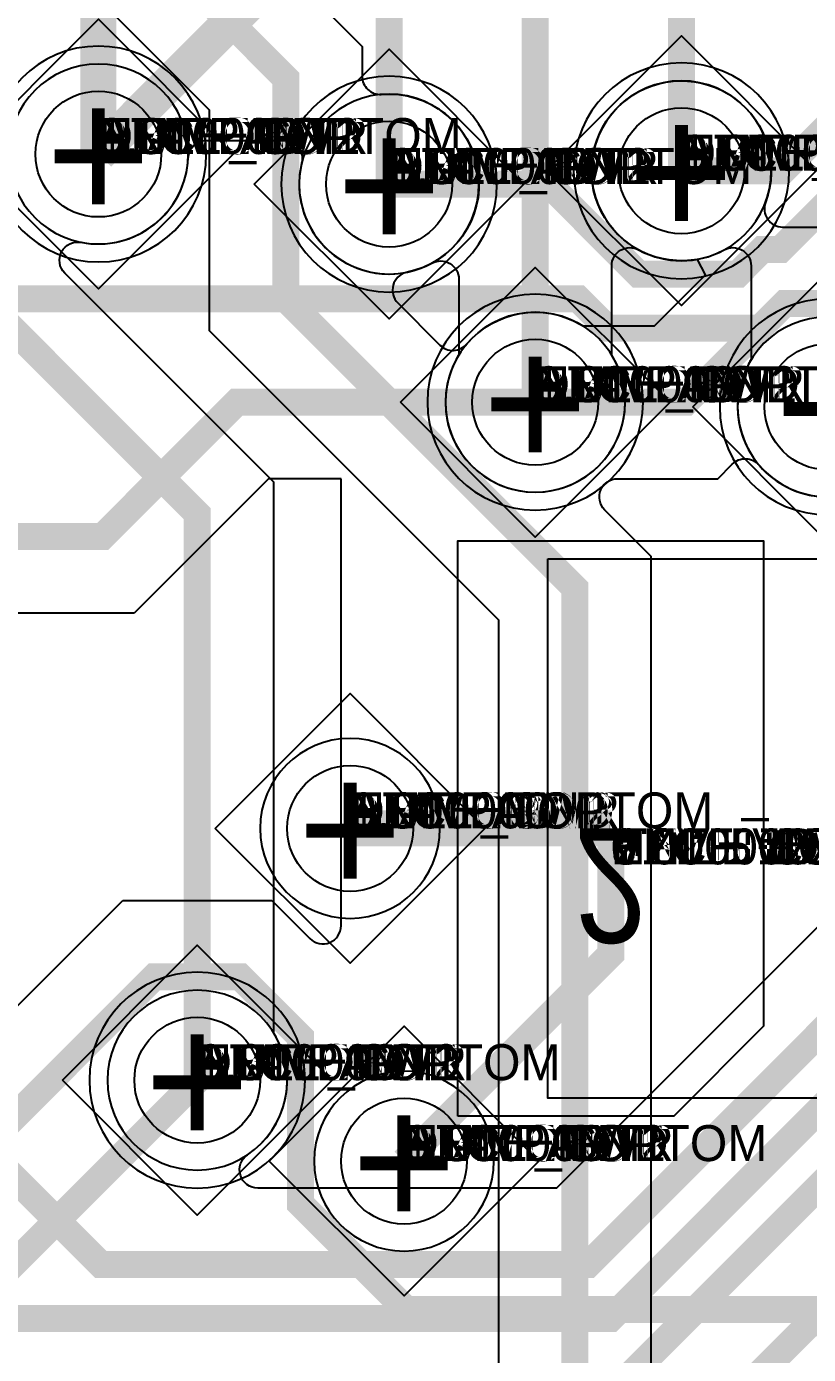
# Model space of a CAD drawing. Extents: x 0 to 323, y 0 to 320.
# Drawn here: x 17.6 to 21.95, y 63.33 to 70.71 of the extents above; entities that cross this region are included whole.
import ezdxf
from ezdxf.enums import TextEntityAlignment as Align

# ---------------------------------------------------------------- set-up
doc = ezdxf.new("R2010")
doc.units = 0
doc.header["$MEASUREMENT"] = 0
doc.layers.get('0').update_dxf_attribs({"linetype": 'CONTINUOUS'})
for name, color, linetype in [('CDN_FIGURES', 7, 'CONTINUOUS'), ('ETCH_BOTTOM', 7, 'CONTINUOUS'), ('ETCH_GND', 3, 'CONTINUOUS'), ('ETCH_INT1', 4, 'CONTINUOUS'), ('ETCH_INT2', 5, 'CONTINUOUS'), ('ETCH_PWR', 6, 'CONTINUOUS'), ('ETCH_TOP', 2, 'CONTINUOUS'), ('MANUFACTURING_NCLEGEND-1-6', 8, 'CONTINUOUS'), ('PACKAGE_GEOMETRY_ASSEMBLY_TOP', 11, 'CONTINUOUS'), ('PACKAGE_GEOMETRY_PIN_NUMBER', 9, 'CONTINUOUS')]:
    doc.layers.add(name, color=color, linetype=linetype)

# ---------------------------------------------------------------- blocks, each defined once
blk = doc.blocks.new('PAD_INFO')
for tag in ['SHAPE_TYPE', 'PAD_HEIGHT', 'PAD_LAYER', 'PAD_TYPE', 'PAD_WIDTH']:
    blk.add_attdef(tag, (0, 0), '', height=0.2)
at = {"flags": 2}
blk.add_attdef('CDN_TYPE', (0, 0), '', height=0.2, dxfattribs=at)
blk = doc.blocks.new('DRILL_INFO')
at = {"flags": 2}
blk.add_attdef('CDN_TYPE', (0, 0), '', height=0.2, dxfattribs=at)
for tag in ['FSHAPE', 'FCHAR', 'DRILL_HEIGHT', 'DIAMETER', 'PLATED', 'DRILL_WIDTH']:
    blk.add_attdef(tag, (0, 0), '', height=0.2)
blk = doc.blocks.new('VIA0700X0300')
at = {"layer": 'ETCH_BOTTOM'}
blk.add_circle((0, 0), 0.35, dxfattribs=at)
at = {"layer": 'ETCH_GND'}
blk.add_circle((0, 0), 0.35, dxfattribs=at)
at = {"layer": 'ETCH_INT1'}
blk.add_circle((0, 0), 0.35, dxfattribs=at)
at = {"layer": 'ETCH_INT2'}
blk.add_circle((0, 0), 0.35, dxfattribs=at)
at = {"layer": 'ETCH_PWR'}
blk.add_circle((0, 0), 0.35, dxfattribs=at)
at = {"layer": 'ETCH_TOP'}
blk.add_circle((0, 0), 0.35, dxfattribs=at)
ref = blk.add_blockref('PAD_INFO', (0, 0))
ref.add_attrib('PAD_LAYER', 'ETCH_TOP', (0, 0), dxfattribs={"height": 0.2})
ref.add_attrib('SHAPE_TYPE', 'NULL', (0, 0), dxfattribs={"height": 0.2})
ref.add_attrib('PAD_TYPE', 'ANTIPAD', (0, 0), dxfattribs={"height": 0.2})
ref.add_attrib('PAD_WIDTH', '0.000000', (0, 0), dxfattribs={"height": 0.2})
ref.add_attrib('PAD_HEIGHT', '0.000000', (0, 0), dxfattribs={"height": 0.2})
ref = blk.add_blockref('PAD_INFO', (0, 0))
ref.add_attrib('PAD_LAYER', 'ETCH_GND', (0, 0), dxfattribs={"height": 0.2})
ref.add_attrib('SHAPE_TYPE', 'NULL', (0, 0), dxfattribs={"height": 0.2})
ref.add_attrib('PAD_TYPE', 'ANTIPAD', (0, 0), dxfattribs={"height": 0.2})
ref.add_attrib('PAD_WIDTH', '0.000000', (0, 0), dxfattribs={"height": 0.2})
ref.add_attrib('PAD_HEIGHT', '0.000000', (0, 0), dxfattribs={"height": 0.2})
ref = blk.add_blockref('PAD_INFO', (0, 0))
ref.add_attrib('PAD_LAYER', 'ETCH_INT1', (0, 0), dxfattribs={"height": 0.2})
ref.add_attrib('SHAPE_TYPE', 'NULL', (0, 0), dxfattribs={"height": 0.2})
ref.add_attrib('PAD_TYPE', 'ANTIPAD', (0, 0), dxfattribs={"height": 0.2})
ref.add_attrib('PAD_WIDTH', '0.000000', (0, 0), dxfattribs={"height": 0.2})
ref.add_attrib('PAD_HEIGHT', '0.000000', (0, 0), dxfattribs={"height": 0.2})
ref = blk.add_blockref('PAD_INFO', (0, 0))
ref.add_attrib('PAD_LAYER', 'ETCH_INT2', (0, 0), dxfattribs={"height": 0.2})
ref.add_attrib('SHAPE_TYPE', 'NULL', (0, 0), dxfattribs={"height": 0.2})
ref.add_attrib('PAD_TYPE', 'ANTIPAD', (0, 0), dxfattribs={"height": 0.2})
ref.add_attrib('PAD_WIDTH', '0.000000', (0, 0), dxfattribs={"height": 0.2})
ref.add_attrib('PAD_HEIGHT', '0.000000', (0, 0), dxfattribs={"height": 0.2})
ref = blk.add_blockref('PAD_INFO', (0, 0))
ref.add_attrib('PAD_LAYER', 'ETCH_PWR', (0, 0), dxfattribs={"height": 0.2})
ref.add_attrib('SHAPE_TYPE', 'NULL', (0, 0), dxfattribs={"height": 0.2})
ref.add_attrib('PAD_TYPE', 'ANTIPAD', (0, 0), dxfattribs={"height": 0.2})
ref.add_attrib('PAD_WIDTH', '0.000000', (0, 0), dxfattribs={"height": 0.2})
ref.add_attrib('PAD_HEIGHT', '0.000000', (0, 0), dxfattribs={"height": 0.2})
ref = blk.add_blockref('PAD_INFO', (0, 0))
ref.add_attrib('PAD_LAYER', 'ETCH_BOTTOM', (0, 0), dxfattribs={"height": 0.2})
ref.add_attrib('SHAPE_TYPE', 'NULL', (0, 0), dxfattribs={"height": 0.2})
ref.add_attrib('PAD_TYPE', 'ANTIPAD', (0, 0), dxfattribs={"height": 0.2})
ref.add_attrib('PAD_WIDTH', '0.000000', (0, 0), dxfattribs={"height": 0.2})
ref.add_attrib('PAD_HEIGHT', '0.000000', (0, 0), dxfattribs={"height": 0.2})
ref = blk.add_blockref('PAD_INFO', (0, 0))
ref.add_attrib('PAD_LAYER', 'ETCH_TOP', (0, 0), dxfattribs={"height": 0.2})
ref.add_attrib('SHAPE_TYPE', 'NULL', (0, 0), dxfattribs={"height": 0.2})
ref.add_attrib('PAD_TYPE', 'THERMAL', (0, 0), dxfattribs={"height": 0.2})
ref.add_attrib('PAD_WIDTH', '0.000000', (0, 0), dxfattribs={"height": 0.2})
ref.add_attrib('PAD_HEIGHT', '0.000000', (0, 0), dxfattribs={"height": 0.2})
ref = blk.add_blockref('PAD_INFO', (0, 0))
ref.add_attrib('PAD_LAYER', 'ETCH_GND', (0, 0), dxfattribs={"height": 0.2})
ref.add_attrib('SHAPE_TYPE', 'NULL', (0, 0), dxfattribs={"height": 0.2})
ref.add_attrib('PAD_TYPE', 'THERMAL', (0, 0), dxfattribs={"height": 0.2})
ref.add_attrib('PAD_WIDTH', '0.000000', (0, 0), dxfattribs={"height": 0.2})
ref.add_attrib('PAD_HEIGHT', '0.000000', (0, 0), dxfattribs={"height": 0.2})
ref = blk.add_blockref('PAD_INFO', (0, 0))
ref.add_attrib('PAD_LAYER', 'ETCH_INT1', (0, 0), dxfattribs={"height": 0.2})
ref.add_attrib('SHAPE_TYPE', 'NULL', (0, 0), dxfattribs={"height": 0.2})
ref.add_attrib('PAD_TYPE', 'THERMAL', (0, 0), dxfattribs={"height": 0.2})
ref.add_attrib('PAD_WIDTH', '0.000000', (0, 0), dxfattribs={"height": 0.2})
ref.add_attrib('PAD_HEIGHT', '0.000000', (0, 0), dxfattribs={"height": 0.2})
ref = blk.add_blockref('PAD_INFO', (0, 0))
ref.add_attrib('PAD_LAYER', 'ETCH_INT2', (0, 0), dxfattribs={"height": 0.2})
ref.add_attrib('SHAPE_TYPE', 'NULL', (0, 0), dxfattribs={"height": 0.2})
ref.add_attrib('PAD_TYPE', 'THERMAL', (0, 0), dxfattribs={"height": 0.2})
ref.add_attrib('PAD_WIDTH', '0.000000', (0, 0), dxfattribs={"height": 0.2})
ref.add_attrib('PAD_HEIGHT', '0.000000', (0, 0), dxfattribs={"height": 0.2})
ref = blk.add_blockref('PAD_INFO', (0, 0))
ref.add_attrib('PAD_LAYER', 'ETCH_PWR', (0, 0), dxfattribs={"height": 0.2})
ref.add_attrib('SHAPE_TYPE', 'NULL', (0, 0), dxfattribs={"height": 0.2})
ref.add_attrib('PAD_TYPE', 'THERMAL', (0, 0), dxfattribs={"height": 0.2})
ref.add_attrib('PAD_WIDTH', '0.000000', (0, 0), dxfattribs={"height": 0.2})
ref.add_attrib('PAD_HEIGHT', '0.000000', (0, 0), dxfattribs={"height": 0.2})
ref = blk.add_blockref('PAD_INFO', (0, 0))
ref.add_attrib('PAD_LAYER', 'ETCH_BOTTOM', (0, 0), dxfattribs={"height": 0.2})
ref.add_attrib('SHAPE_TYPE', 'NULL', (0, 0), dxfattribs={"height": 0.2})
ref.add_attrib('PAD_TYPE', 'THERMAL', (0, 0), dxfattribs={"height": 0.2})
ref.add_attrib('PAD_WIDTH', '0.000000', (0, 0), dxfattribs={"height": 0.2})
ref.add_attrib('PAD_HEIGHT', '0.000000', (0, 0), dxfattribs={"height": 0.2})
ref = blk.add_blockref('PAD_INFO', (0, 0))
ref.add_attrib('PAD_LAYER', 'ETCH_TOP', (0, 0), dxfattribs={"height": 0.2})
ref.add_attrib('SHAPE_TYPE', 'CIRCLE', (0, 0), dxfattribs={"height": 0.2})
ref.add_attrib('PAD_TYPE', 'REGULAR', (0, 0), dxfattribs={"height": 0.2})
ref.add_attrib('PAD_WIDTH', '0.700000', (0, 0), dxfattribs={"height": 0.2})
ref.add_attrib('PAD_HEIGHT', '0.700000', (0, 0), dxfattribs={"height": 0.2})
ref = blk.add_blockref('PAD_INFO', (0, 0))
ref.add_attrib('PAD_LAYER', 'ETCH_GND', (0, 0), dxfattribs={"height": 0.2})
ref.add_attrib('SHAPE_TYPE', 'CIRCLE', (0, 0), dxfattribs={"height": 0.2})
ref.add_attrib('PAD_TYPE', 'REGULAR', (0, 0), dxfattribs={"height": 0.2})
ref.add_attrib('PAD_WIDTH', '0.700000', (0, 0), dxfattribs={"height": 0.2})
ref.add_attrib('PAD_HEIGHT', '0.700000', (0, 0), dxfattribs={"height": 0.2})
ref = blk.add_blockref('PAD_INFO', (0, 0))
ref.add_attrib('PAD_LAYER', 'ETCH_INT1', (0, 0), dxfattribs={"height": 0.2})
ref.add_attrib('SHAPE_TYPE', 'CIRCLE', (0, 0), dxfattribs={"height": 0.2})
ref.add_attrib('PAD_TYPE', 'REGULAR', (0, 0), dxfattribs={"height": 0.2})
ref.add_attrib('PAD_WIDTH', '0.700000', (0, 0), dxfattribs={"height": 0.2})
ref.add_attrib('PAD_HEIGHT', '0.700000', (0, 0), dxfattribs={"height": 0.2})
ref = blk.add_blockref('PAD_INFO', (0, 0))
ref.add_attrib('PAD_LAYER', 'ETCH_INT2', (0, 0), dxfattribs={"height": 0.2})
ref.add_attrib('SHAPE_TYPE', 'CIRCLE', (0, 0), dxfattribs={"height": 0.2})
ref.add_attrib('PAD_TYPE', 'REGULAR', (0, 0), dxfattribs={"height": 0.2})
ref.add_attrib('PAD_WIDTH', '0.700000', (0, 0), dxfattribs={"height": 0.2})
ref.add_attrib('PAD_HEIGHT', '0.700000', (0, 0), dxfattribs={"height": 0.2})
ref = blk.add_blockref('PAD_INFO', (0, 0))
ref.add_attrib('PAD_LAYER', 'ETCH_PWR', (0, 0), dxfattribs={"height": 0.2})
ref.add_attrib('SHAPE_TYPE', 'CIRCLE', (0, 0), dxfattribs={"height": 0.2})
ref.add_attrib('PAD_TYPE', 'REGULAR', (0, 0), dxfattribs={"height": 0.2})
ref.add_attrib('PAD_WIDTH', '0.700000', (0, 0), dxfattribs={"height": 0.2})
ref.add_attrib('PAD_HEIGHT', '0.700000', (0, 0), dxfattribs={"height": 0.2})
ref = blk.add_blockref('PAD_INFO', (0, 0))
ref.add_attrib('PAD_LAYER', 'ETCH_BOTTOM', (0, 0), dxfattribs={"height": 0.2})
ref.add_attrib('SHAPE_TYPE', 'CIRCLE', (0, 0), dxfattribs={"height": 0.2})
ref.add_attrib('PAD_TYPE', 'REGULAR', (0, 0), dxfattribs={"height": 0.2})
ref.add_attrib('PAD_WIDTH', '0.700000', (0, 0), dxfattribs={"height": 0.2})
ref.add_attrib('PAD_HEIGHT', '0.700000', (0, 0), dxfattribs={"height": 0.2})
ref = blk.add_blockref('DRILL_INFO', (0, 0))
ref.add_attrib('DIAMETER', '0.300000', (0, 0), dxfattribs={"height": 0.2})
ref.add_attrib('PLATED', 'PLATED', (0, 0), dxfattribs={"height": 0.2})
ref.add_attrib('FSHAPE', 'DIAMOND', (0, 0), dxfattribs={"height": 0.2})
ref.add_attrib('FCHAR', '+', (0, 0), dxfattribs={"height": 0.2})
ref.add_attrib('DRILL_WIDTH', '1.500000', (0, 0), dxfattribs={"height": 0.2})
ref.add_attrib('DRILL_HEIGHT', '1.500000', (0, 0), dxfattribs={"height": 0.2})
for tag in ['CDN_TYPE', 'PIN']:
    blk.add_attdef(tag, (0, 0), '', height=0.2)
at = {"flags": 2}
for tag in ['PSTKNAME', 'BBV']:
    blk.add_attdef(tag, (0, 0), '', height=0.2, dxfattribs=at)
blk = doc.blocks.new('FIGURE_DIAMOND')
at = {"layer": 'CDN_FIGURES'}
blk.add_lwpolyline([(-0.5, 0), (0, 0.5), (0.5, 0), (0, -0.5)], close=True, dxfattribs=at)
blk = doc.blocks.new('RC1700X3200TS_C')
at = {"layer": 'ETCH_TOP'}
blk.add_lwpolyline([(-0.85, 1.6), (-0.85, -1.6), (0.85, -1.6), (0.85, 1.1), (0.35, 1.6)], close=True, dxfattribs=at)
ref = blk.add_blockref('PAD_INFO', (0, 0))
ref.add_attrib('PAD_LAYER', 'ETCH_TOP', (0, 0), dxfattribs={"height": 0.2})
ref.add_attrib('SHAPE_TYPE', 'NULL', (0, 0), dxfattribs={"height": 0.2})
ref.add_attrib('PAD_TYPE', 'ANTIPAD', (0, 0), dxfattribs={"height": 0.2})
ref.add_attrib('PAD_WIDTH', '0.000000', (0, 0), dxfattribs={"height": 0.2})
ref.add_attrib('PAD_HEIGHT', '0.000000', (0, 0), dxfattribs={"height": 0.2})
ref = blk.add_blockref('PAD_INFO', (0, 0))
ref.add_attrib('PAD_LAYER', 'ETCH_GND', (0, 0), dxfattribs={"height": 0.2})
ref.add_attrib('SHAPE_TYPE', 'NULL', (0, 0), dxfattribs={"height": 0.2})
ref.add_attrib('PAD_TYPE', 'ANTIPAD', (0, 0), dxfattribs={"height": 0.2})
ref.add_attrib('PAD_WIDTH', '0.000000', (0, 0), dxfattribs={"height": 0.2})
ref.add_attrib('PAD_HEIGHT', '0.000000', (0, 0), dxfattribs={"height": 0.2})
ref = blk.add_blockref('PAD_INFO', (0, 0))
ref.add_attrib('PAD_LAYER', 'ETCH_INT1', (0, 0), dxfattribs={"height": 0.2})
ref.add_attrib('SHAPE_TYPE', 'NULL', (0, 0), dxfattribs={"height": 0.2})
ref.add_attrib('PAD_TYPE', 'ANTIPAD', (0, 0), dxfattribs={"height": 0.2})
ref.add_attrib('PAD_WIDTH', '0.000000', (0, 0), dxfattribs={"height": 0.2})
ref.add_attrib('PAD_HEIGHT', '0.000000', (0, 0), dxfattribs={"height": 0.2})
ref = blk.add_blockref('PAD_INFO', (0, 0))
ref.add_attrib('PAD_LAYER', 'ETCH_INT2', (0, 0), dxfattribs={"height": 0.2})
ref.add_attrib('SHAPE_TYPE', 'NULL', (0, 0), dxfattribs={"height": 0.2})
ref.add_attrib('PAD_TYPE', 'ANTIPAD', (0, 0), dxfattribs={"height": 0.2})
ref.add_attrib('PAD_WIDTH', '0.000000', (0, 0), dxfattribs={"height": 0.2})
ref.add_attrib('PAD_HEIGHT', '0.000000', (0, 0), dxfattribs={"height": 0.2})
ref = blk.add_blockref('PAD_INFO', (0, 0))
ref.add_attrib('PAD_LAYER', 'ETCH_PWR', (0, 0), dxfattribs={"height": 0.2})
ref.add_attrib('SHAPE_TYPE', 'NULL', (0, 0), dxfattribs={"height": 0.2})
ref.add_attrib('PAD_TYPE', 'ANTIPAD', (0, 0), dxfattribs={"height": 0.2})
ref.add_attrib('PAD_WIDTH', '0.000000', (0, 0), dxfattribs={"height": 0.2})
ref.add_attrib('PAD_HEIGHT', '0.000000', (0, 0), dxfattribs={"height": 0.2})
ref = blk.add_blockref('PAD_INFO', (0, 0))
ref.add_attrib('PAD_LAYER', 'ETCH_BOTTOM', (0, 0), dxfattribs={"height": 0.2})
ref.add_attrib('SHAPE_TYPE', 'NULL', (0, 0), dxfattribs={"height": 0.2})
ref.add_attrib('PAD_TYPE', 'ANTIPAD', (0, 0), dxfattribs={"height": 0.2})
ref.add_attrib('PAD_WIDTH', '0.000000', (0, 0), dxfattribs={"height": 0.2})
ref.add_attrib('PAD_HEIGHT', '0.000000', (0, 0), dxfattribs={"height": 0.2})
ref = blk.add_blockref('PAD_INFO', (0, 0))
ref.add_attrib('PAD_LAYER', 'ETCH_TOP', (0, 0), dxfattribs={"height": 0.2})
ref.add_attrib('SHAPE_TYPE', 'NULL', (0, 0), dxfattribs={"height": 0.2})
ref.add_attrib('PAD_TYPE', 'THERMAL', (0, 0), dxfattribs={"height": 0.2})
ref.add_attrib('PAD_WIDTH', '0.000000', (0, 0), dxfattribs={"height": 0.2})
ref.add_attrib('PAD_HEIGHT', '0.000000', (0, 0), dxfattribs={"height": 0.2})
ref = blk.add_blockref('PAD_INFO', (0, 0))
ref.add_attrib('PAD_LAYER', 'ETCH_GND', (0, 0), dxfattribs={"height": 0.2})
ref.add_attrib('SHAPE_TYPE', 'NULL', (0, 0), dxfattribs={"height": 0.2})
ref.add_attrib('PAD_TYPE', 'THERMAL', (0, 0), dxfattribs={"height": 0.2})
ref.add_attrib('PAD_WIDTH', '0.000000', (0, 0), dxfattribs={"height": 0.2})
ref.add_attrib('PAD_HEIGHT', '0.000000', (0, 0), dxfattribs={"height": 0.2})
ref = blk.add_blockref('PAD_INFO', (0, 0))
ref.add_attrib('PAD_LAYER', 'ETCH_INT1', (0, 0), dxfattribs={"height": 0.2})
ref.add_attrib('SHAPE_TYPE', 'NULL', (0, 0), dxfattribs={"height": 0.2})
ref.add_attrib('PAD_TYPE', 'THERMAL', (0, 0), dxfattribs={"height": 0.2})
ref.add_attrib('PAD_WIDTH', '0.000000', (0, 0), dxfattribs={"height": 0.2})
ref.add_attrib('PAD_HEIGHT', '0.000000', (0, 0), dxfattribs={"height": 0.2})
ref = blk.add_blockref('PAD_INFO', (0, 0))
ref.add_attrib('PAD_LAYER', 'ETCH_INT2', (0, 0), dxfattribs={"height": 0.2})
ref.add_attrib('SHAPE_TYPE', 'NULL', (0, 0), dxfattribs={"height": 0.2})
ref.add_attrib('PAD_TYPE', 'THERMAL', (0, 0), dxfattribs={"height": 0.2})
ref.add_attrib('PAD_WIDTH', '0.000000', (0, 0), dxfattribs={"height": 0.2})
ref.add_attrib('PAD_HEIGHT', '0.000000', (0, 0), dxfattribs={"height": 0.2})
ref = blk.add_blockref('PAD_INFO', (0, 0))
ref.add_attrib('PAD_LAYER', 'ETCH_PWR', (0, 0), dxfattribs={"height": 0.2})
ref.add_attrib('SHAPE_TYPE', 'NULL', (0, 0), dxfattribs={"height": 0.2})
ref.add_attrib('PAD_TYPE', 'THERMAL', (0, 0), dxfattribs={"height": 0.2})
ref.add_attrib('PAD_WIDTH', '0.000000', (0, 0), dxfattribs={"height": 0.2})
ref.add_attrib('PAD_HEIGHT', '0.000000', (0, 0), dxfattribs={"height": 0.2})
ref = blk.add_blockref('PAD_INFO', (0, 0))
ref.add_attrib('PAD_LAYER', 'ETCH_BOTTOM', (0, 0), dxfattribs={"height": 0.2})
ref.add_attrib('SHAPE_TYPE', 'NULL', (0, 0), dxfattribs={"height": 0.2})
ref.add_attrib('PAD_TYPE', 'THERMAL', (0, 0), dxfattribs={"height": 0.2})
ref.add_attrib('PAD_WIDTH', '0.000000', (0, 0), dxfattribs={"height": 0.2})
ref.add_attrib('PAD_HEIGHT', '0.000000', (0, 0), dxfattribs={"height": 0.2})
ref = blk.add_blockref('PAD_INFO', (0, 0))
ref.add_attrib('PAD_LAYER', 'ETCH_TOP', (0, 0), dxfattribs={"height": 0.2})
ref.add_attrib('SHAPE_TYPE', 'SHAPE', (0, 0), dxfattribs={"height": 0.2})
ref.add_attrib('PAD_TYPE', 'REGULAR', (0, 0), dxfattribs={"height": 0.2})
ref.add_attrib('PAD_WIDTH', '1.700000', (0, 0), dxfattribs={"height": 0.2})
ref.add_attrib('PAD_HEIGHT', '3.200000', (0, 0), dxfattribs={"height": 0.2})
ref = blk.add_blockref('PAD_INFO', (0, 0))
ref.add_attrib('PAD_LAYER', 'ETCH_GND', (0, 0), dxfattribs={"height": 0.2})
ref.add_attrib('SHAPE_TYPE', 'NULL', (0, 0), dxfattribs={"height": 0.2})
ref.add_attrib('PAD_TYPE', 'REGULAR', (0, 0), dxfattribs={"height": 0.2})
ref.add_attrib('PAD_WIDTH', '0.000000', (0, 0), dxfattribs={"height": 0.2})
ref.add_attrib('PAD_HEIGHT', '0.000000', (0, 0), dxfattribs={"height": 0.2})
ref = blk.add_blockref('PAD_INFO', (0, 0))
ref.add_attrib('PAD_LAYER', 'ETCH_INT1', (0, 0), dxfattribs={"height": 0.2})
ref.add_attrib('SHAPE_TYPE', 'NULL', (0, 0), dxfattribs={"height": 0.2})
ref.add_attrib('PAD_TYPE', 'REGULAR', (0, 0), dxfattribs={"height": 0.2})
ref.add_attrib('PAD_WIDTH', '0.000000', (0, 0), dxfattribs={"height": 0.2})
ref.add_attrib('PAD_HEIGHT', '0.000000', (0, 0), dxfattribs={"height": 0.2})
ref = blk.add_blockref('PAD_INFO', (0, 0))
ref.add_attrib('PAD_LAYER', 'ETCH_INT2', (0, 0), dxfattribs={"height": 0.2})
ref.add_attrib('SHAPE_TYPE', 'NULL', (0, 0), dxfattribs={"height": 0.2})
ref.add_attrib('PAD_TYPE', 'REGULAR', (0, 0), dxfattribs={"height": 0.2})
ref.add_attrib('PAD_WIDTH', '0.000000', (0, 0), dxfattribs={"height": 0.2})
ref.add_attrib('PAD_HEIGHT', '0.000000', (0, 0), dxfattribs={"height": 0.2})
ref = blk.add_blockref('PAD_INFO', (0, 0))
ref.add_attrib('PAD_LAYER', 'ETCH_PWR', (0, 0), dxfattribs={"height": 0.2})
ref.add_attrib('SHAPE_TYPE', 'NULL', (0, 0), dxfattribs={"height": 0.2})
ref.add_attrib('PAD_TYPE', 'REGULAR', (0, 0), dxfattribs={"height": 0.2})
ref.add_attrib('PAD_WIDTH', '0.000000', (0, 0), dxfattribs={"height": 0.2})
ref.add_attrib('PAD_HEIGHT', '0.000000', (0, 0), dxfattribs={"height": 0.2})
ref = blk.add_blockref('PAD_INFO', (0, 0))
ref.add_attrib('PAD_LAYER', 'ETCH_BOTTOM', (0, 0), dxfattribs={"height": 0.2})
ref.add_attrib('SHAPE_TYPE', 'NULL', (0, 0), dxfattribs={"height": 0.2})
ref.add_attrib('PAD_TYPE', 'REGULAR', (0, 0), dxfattribs={"height": 0.2})
ref.add_attrib('PAD_WIDTH', '0.000000', (0, 0), dxfattribs={"height": 0.2})
ref.add_attrib('PAD_HEIGHT', '0.000000', (0, 0), dxfattribs={"height": 0.2})
ref = blk.add_blockref('DRILL_INFO', (0, 0))
ref.add_attrib('DIAMETER', '0.000000', (0, 0), dxfattribs={"height": 0.2})
ref.add_attrib('PLATED', 'PLATED', (0, 0), dxfattribs={"height": 0.2})
ref.add_attrib('FSHAPE', 'NULL', (0, 0), dxfattribs={"height": 0.2})
ref.add_attrib('DRILL_WIDTH', '0.000000', (0, 0), dxfattribs={"height": 0.2})
ref.add_attrib('DRILL_HEIGHT', '0.000000', (0, 0), dxfattribs={"height": 0.2})
for tag in ['CDN_TYPE', 'PIN']:
    blk.add_attdef(tag, (0, 0), '', height=0.2)
at = {"flags": 2}
for tag in ['PSTKNAME', 'BBV']:
    blk.add_attdef(tag, (0, 0), '', height=0.2, dxfattribs=at)
blk = doc.blocks.new('F136')
at = {"layer": 'PACKAGE_GEOMETRY_ASSEMBLY_TOP'}
blk.add_lwpolyline([(-3.35, -1.5), (0.35, -1.5), (0.35, 1.5), (-3.35, 1.5)], close=True, dxfattribs=at)
at = {"layer": 'ETCH_TOP'}
ref = blk.add_blockref('RC1700X3200TS_C', (-3, 0), dxfattribs=at)
ref.add_attrib('CDN_TYPE', 'PIN', (0, 0), dxfattribs={"height": 0.2})
ref.add_attrib('PIN', '2', (0, 0), dxfattribs={"height": 0.2})
at = {"flags": 2}
for tag in ['SYMBOL_TYPE', 'CDN_TYPE', 'REFDES']:
    blk.add_attdef(tag, (0, 0), '', height=0.2, dxfattribs=at)

msp = doc.modelspace()

# ---------------------------------------------------------------- linework, layer by layer
at = {"layer": 'ETCH_BOTTOM'}
for points, format in [([(27.52, 112, 0.15, 0.15, 0), (26.395, 113.125, 0.15, 0.15, 0), (19.434, 113.125, 0.15, 0.15, 0), (11.175, 104.866, 0.15, 0.15, 0), (11.175, 70.6638, 0.15, 0.15, 0), (13.9658, 67.873, 0.15, 0.15, 0), (18.023, 67.873, 0.15, 0.15, 0), (18.77, 68.62, 0.15, 0.15, 0), (20.43, 68.62, 0.15, 0.15, 0)], "xyseb"), ([(53.1622, 5.149), (50.2052, 5.149), (48.7461, 3.6899), (11.3179, 3.6899), (9.7787, 5.2291, 0.590049), (9.6082, 5.1799), (9.6082, 5.1799, -5.885002), (9.3322, 7.6087, 0.796993), (9.5249, 7.6528), (9.5249, 9.3739), (3.8999, 14.9989), (3.8999, 51.6143), (18.1357, 65.8501), (18.9643, 65.8501), (19.1768, 65.6376, 0.668179), (19.3499, 65.7093), (19.3499, 68.1949), (18.9461, 68.1949), (18.1991, 67.4479), (13.7897, 67.4479), (10.7499, 70.4877), (10.7499, 105.0421)], "xyb"), ([(30.15, 79, 0.2, 0.2, 0), (29.1914, 79, 0.2, 0.2, 0), (23.1414, 72.95, 0.2, 0.2, 0), (20.95, 72.95, 0.2, 0.2, 0), (18, 70, 0.2, 0.2, 0)], "xyseb"), ([(89.35, 52.25, 0.15, 0.15, 0), (89.35, 53.1867, 0.15, 0.15, 0), (90.825, 54.6617, 0.15, 0.15, 0), (90.825, 59.8617, 0.15, 0.15, 0), (93.075, 62.1117, 0.15, 0.15, 0), (93.075, 62.5882, 0.15, 0.15, 0), (92.25, 63.4132, 0.15, 0.15, 0), (91.2841, 64.379, 0.15, 0.15, 0), (90.4618, 64.379, 0.15, 0.15, 0), (83.0158, 71.825, 0.15, 0.15, 0), (56.5383, 71.825, 0.15, 0.15, 0), (56.2883, 71.575, 0.15, 0.15, 0), (55.8117, 71.575, 0.15, 0.15, 0), (51.9617, 75.425, 0.15, 0.15, 0), (27.3254, 75.425, 0.15, 0.15, 0), (21.8074, 69.907, 0.15, 0.15, 0), (21.243, 69.907, 0.15, 0.15, 0)], "xyseb"), ([(65.7, 69.55, 0.15, 0.15, 0), (63.975, 71.275, 0.15, 0.15, 0), (55.6874, 71.275, 0.15, 0.15, 0), (53.7374, 73.225, 0.15, 0.15, 0), (42.7883, 73.225, 0.15, 0.15, 0), (42.6383, 73.075, 0.15, 0.15, 0), (39.9126, 73.075, 0.15, 0.15, 0), (39.6626, 73.325, 0.15, 0.15, 0), (25.6497, 73.325, 0.15, 0.15, 0), (21.7937, 69.469, 0.15, 0.15, 0), (21.6934, 69.469, 0.15, 0.15, 0), (21.5564, 69.332, 0.15, 0.15, 0), (21.0047, 69.332, 0.15, 0.15, 0), (20.5037, 69.833, 0.15, 0.15, 0), (19.617, 69.833, 0.15, 0.15, 0)], "xyseb"), ([(13.926, 68.726, 0.15, 0.15, 0), (14.479, 68.173, 0.15, 0.15, 0), (15.7903, 68.173, 0.15, 0.15, 0), (16.8123, 69.195, 0.15, 0.15, 0), (20.6683, 69.195, 0.15, 0.15, 0), (20.8313, 69.032, 0.15, 0.15, 0), (21.6807, 69.032, 0.15, 0.15, 0), (21.8177, 69.169, 0.15, 0.15, 0), (22.2943, 69.169, 0.15, 0.15, 0), (22.3073, 69.156, 0.15, 0.15, 0), (23.1073, 69.156, 0.15, 0.15, 0), (26.9763, 73.025, 0.15, 0.15, 0), (39.5383, 73.025, 0.15, 0.15, 0), (40.1133, 72.45, 0.15, 0.15, 0), (43.2, 72.45, 0.15, 0.15, 0), (46.1, 69.55, 0.15, 0.15, 0), (58.15, 69.55, 0.15, 0.15, 0)], "xyseb"), ([(52.9, 8.445, 0.15, 0.15, 0), (48.57, 4.115, 0.15, 0.15, 0), (11.494, 4.115, 0.15, 0.15, 0), (9.95, 5.659, 0.15, 0.15, 0), (9.95, 9.55, 0.15, 0.15, 0), (4.325, 15.175, 0.15, 0.15, 0), (4.325, 51.4382, 0.15, 0.15, 0), (18.3118, 65.425, 0.15, 0.15, 0), (18.7882, 65.425, 0.15, 0.15, 0), (19.125, 65.0882, 0.15, 0.15, 0), (19.125, 64.1618, 0.15, 0.15, 0), (19.7118, 63.575, 0.15, 0.15, 0), (24.0882, 63.575, 0.15, 0.15, 0), (25.8, 65.2868, 0.15, 0.15, 0), (25.8, 68.35, 0.15, 0.15, 0)], "xyseb"), ([(20.85, 66.25, 0.2, 0.2, 0), (19.4, 66.25, 0.2, 0.2, 0)], "xyseb"), ([(20.85, 66.25, 0.15, 0.15, 0), (20.85, 65.55, 0.15, 0.15, 0), (19.7, 64.4, 0.15, 0.15, 0)], "xyseb"), ([(18.55, 64.85, 0.15, 0.15, 0), (4.625, 50.925, 0.15, 0.15, 0), (4.625, 43.1618, 0.15, 0.15, 0), (8.1118, 39.675, 0.15, 0.15, 0), (14.9661, 39.675, 0.15, 0.15, 0), (15.6761, 40.385, 0.15, 0.15, 0), (51.3782, 40.385, 0.15, 0.15, 0), (65.225, 26.5382, 0.15, 0.15, 0), (65.225, 25.275, 0.15, 0.15, 0), (64.6, 24.65, 0.15, 0.15, 0)], "xyseb")]:
    msp.add_lwpolyline(points, format=format, dxfattribs=at)
at = {"layer": 'ETCH_GND'}
for points in [[(18.5001, 70, 1), (17.4999, 70, 1)], [(21.7431, 69.907, 1), (20.7429, 69.907, 1)], [(20.1171, 69.833, 1), (19.1169, 69.833, 1)], [(20.9301, 68.62, 1), (19.9299, 68.62, 1)], [(22.5561, 68.594, 1), (21.5559, 68.594, 1)], [(19.0501, 64.85, 1), (18.0499, 64.85, 1)]]:
    msp.add_lwpolyline(points, format="xyb", close=True, dxfattribs=at)
at = {"layer": 'ETCH_INT1'}
for points in [[(18.6001, 70, 1), (17.3999, 70, 1)], [(21.8431, 69.907, 1), (20.6429, 69.907, 1)], [(20.2171, 69.833, 1), (19.0169, 69.833, 1)], [(21.0301, 68.62, 1), (19.8299, 68.62, 1)], [(22.6561, 68.594, 1), (21.4559, 68.594, 1)], [(19.1501, 64.85, 1), (17.9499, 64.85, 1)]]:
    msp.add_lwpolyline(points, format="xyb", close=True, dxfattribs=at)
at = {"layer": 'ETCH_INT2'}
for points, format in [([(12.65, 76.55, 0.15, 0.15, 0), (14.775, 74.425, 0.15, 0.15, 0), (15.0382, 74.425, 0.15, 0.15, 0), (15.375, 74.0882, 0.15, 0.15, 0), (19.042, 70.4211, 0.15, 0.15, 0), (19.042, 69.1947, 0.15, 0.15, 0), (20.65, 67.5867, 0.15, 0.15, 0), (20.65, 60.65, 0.15, 0.15, 0)], "xyseb"), ([(9.1001, 19.8101), (9.1001, 64.5818), (9.1047, 64.5918, 0.218056), (9.1047, 65.0082), (9.1001, 65.0182), (9.1001, 72.0822, -0.516651), (9.235, 72.1779, 0.635675), (9.8684, 72.8252), (9.857, 72.8558), (12.2141, 75.2129), (12.2273, 75.2164, 0.36716), (12.5979, 75.747, -0.70304), (12.7705, 75.8283), (14.4204, 74.1784), (14.395, 74.1434, 0.961848), (15.181, 73.526, -0.438158), (15.3299, 73.5321), (18.6169, 70.245), (18.6169, 69.0186), (20.2249, 67.4106), (20.2249, 60.9138)], "xyb"), ([(15.2143, 74.8501), (19.4671, 70.5972), (19.4671, 70.4325, 0.427873), (19.5731, 70.3313, -0.949495), (19.7122, 69.3419, 0.580251), (19.6659, 69.172), (19.9, 68.9379, 0.438125), (20.049, 68.9439, -0.363366), (20.6819, 69.052), (20.6938, 69.0451), (21.0926, 69.0451), (21.3766, 69.3291), (21.3324, 69.4137), (21.2979, 69.4099, -3.538782), (21.7112, 69.7312, 0.523986), (21.8061, 69.5941), (22.2685, 69.5941, 0.431358)], "xyb"), ([(52.95, 50.35, 0.15, 0.15, 0), (41.6133, 50.35, 0.15, 0.15, 0), (25.1383, 66.825, 0.15, 0.15, 0), (24.3116, 66.825, 0.15, 0.15, 0), (23.3617, 67.775, 0.15, 0.15, 0), (23.025, 68.1117, 0.15, 0.15, 0), (23.025, 68.4382, 0.15, 0.15, 0), (22.2942, 69.169, 0.15, 0.15, 0), (21.8177, 69.169, 0.15, 0.15, 0), (21.2687, 68.62, 0.15, 0.15, 0), (20.43, 68.62, 0.15, 0.15, 0)], "xyseb"), ([(21.0751, 60.9138), (21.0751, 67.7628), (20.8161, 68.0218, -0.668179), (20.8878, 68.1949), (21.4448, 68.1949), (21.526, 68.2761, -0.438125), (21.675, 68.2701, 0.493199), (22.4675, 68.3099), (22.4702, 68.3137), (22.5093, 68.3528), (22.5999, 68.2621), (22.5999, 67.9356), (23.0611, 67.4744), (24.1355, 66.3999), (24.3005, 66.3999, -0.438145), (24.4015, 66.2903, 0.72823), (25.281, 65.9261, -0.438125), (25.43, 65.9321), (41.4372, 49.9249)], "xyb")]:
    msp.add_lwpolyline(points, format=format, dxfattribs=at)
for points in [[(18, 70.5001, 1), (18, 69.4999, 1)], [(18.55, 65.3501, 1), (18.55, 64.3499, 1)]]:
    msp.add_lwpolyline(points, format="xyb", close=True, dxfattribs=at)
at = {"layer": 'ETCH_PWR'}
for points in [[(18.5001, 70, 1), (17.4999, 70, 1)], [(21.7431, 69.907, 1), (20.7429, 69.907, 1)], [(20.1171, 69.833, 1), (19.1169, 69.833, 1)], [(20.9301, 68.62, 1), (19.9299, 68.62, 1)], [(22.5561, 68.594, 1), (21.5559, 68.594, 1)], [(19.9001, 66.25, 1), (18.8999, 66.25, 1)], [(19.0501, 64.85, 1), (18.0499, 64.85, 1)], [(20.2001, 64.4, 1), (19.1999, 64.4, 1)]]:
    msp.add_lwpolyline(points, format="xyb", close=True, dxfattribs=at)
at = {"layer": 'ETCH_TOP'}
for points, format in [([(4.3, 79.6, 0.15, 0.15, 0), (4.3, 79.35, 0.15, 0.15, 0), (2.625, 77.675, 0.15, 0.15, 0), (2.625, 72.6618, 0.15, 0.15, 0), (11.7618, 63.525, 0.15, 0.15, 0), (20.8493, 63.525, 0.15, 0.15, 0), (22.9993, 65.675, 0.15, 0.15, 0), (25.1382, 65.675, 0.15, 0.15, 0), (26.95, 67.4868, 0.15, 0.15, 0), (26.95, 67.6132, 0.15, 0.15, 0), (30.1368, 70.8, 0.15, 0.15, 0), (38.9287, 70.8, 0.15, 0.15, 0), (39.2467, 71.118, 0.15, 0.15, 0), (39.7233, 71.118, 0.15, 0.15, 0), (40.0413, 70.8, 0.15, 0.15, 0), (41.1867, 70.8, 0.15, 0.15, 0), (41.7867, 71.4, 0.15, 0.15, 0), (45.7243, 71.4, 0.15, 0.15, 0), (49.0243, 74.7, 0.15, 0.15, 0), (57.1, 74.7, 0.15, 0.15, 0), (57.65, 74.15, 0.15, 0.15, 0)], "xyseb"), ([(58.678, 67.704, 0.15, 0.15, 0), (58.65, 67.732, 0.15, 0.15, 0), (58.65, 68.85, 0.15, 0.15, 0), (59.675, 69.875, 0.15, 0.15, 0), (59.675, 74.3882, 0.15, 0.15, 0), (58.9882, 75.075, 0.15, 0.15, 0), (48.975, 75.075, 0.15, 0.15, 0), (45.6, 71.7, 0.15, 0.15, 0), (41.6624, 71.7, 0.15, 0.15, 0), (41.0624, 71.1, 0.15, 0.15, 0), (40.1656, 71.1, 0.15, 0.15, 0), (39.8476, 71.418, 0.15, 0.15, 0), (39.1224, 71.418, 0.15, 0.15, 0), (38.8044, 71.1, 0.15, 0.15, 0), (30.0125, 71.1, 0.15, 0.15, 0), (26.1625, 67.25, 0.15, 0.15, 0), (24.15, 67.25, 0.15, 0.15, 0), (20.725, 63.825, 0.15, 0.15, 0), (18.0138, 63.825, 0.15, 0.15, 0), (13.113, 68.7258, 0.15, 0.15, 0), (13.113, 69.763, 0.15, 0.15, 0)], "xyseb"), ([(18, 70, 0.2, 0.2, 0), (18, 71.591, 0.2, 0.2, 0), (17.991, 71.6, 0.2, 0.2, 0)], "xyseb"), ([(18.55, 64.85, 0.15, 0.15, 0), (18.55, 68, 0.15, 0.15, 0), (16.365, 70.185, 0.15, 0.15, 0), (16.365, 71.6, 0.15, 0.15, 0)], "xyseb"), ([(19.617, 71.6, 0.15, 0.15, 0), (19.617, 69.833, 0.15, 0.15, 0)], "xyseb"), ([(20.43, 71.6, 0.15, 0.15, 0), (20.43, 68.62, 0.15, 0.15, 0)], "xyseb"), ([(21.243, 71.6, 0.15, 0.15, 0), (21.243, 69.907, 0.15, 0.15, 0)], "xyseb"), ([(23.9739, 67.6751), (20.5489, 64.2501), (18.8866, 64.2501, -0.73983), (18.8299, 64.4355, 0.395002), (18.982, 65.1019), (18.9751, 65.1138), (18.9751, 68.1761), (17.8133, 69.3379, -0.740183), (17.9044, 69.5091, 0.458357), (18.4996, 69.978, -0.40127), (18.6009, 70.0749), (19.0321, 70.0749, -0.485118), (19.1307, 69.9498, 0.649106), (19.8552, 69.3933, -0.568279), (20.0049, 69.3041), (20.0049, 68.8838), (19.998, 68.8719, 1.740689), (20.862, 68.8719), (20.8551, 68.8838), (20.8551, 69.3781, -0.568279), (21.0048, 69.4673, 0.253465), (21.4812, 69.4673, -0.568279), (21.6309, 69.3781), (21.6309, 68.8578), (21.624, 68.8459, 1.740689), (22.488, 68.8459)], "xyb"), ([(35.716, 69.026, 0.15, 0.15, 0), (35.675, 68.985, 0.15, 0.15, 0), (35.675, 65.3118, 0.15, 0.15, 0), (34.6432, 64.28, 0.15, 0.15, 0), (34.1668, 64.28, 0.15, 0.15, 0), (34.0218, 64.425, 0.15, 0.15, 0), (31.3874, 64.425, 0.15, 0.15, 0), (31.3374, 64.375, 0.15, 0.15, 0), (24.4383, 64.375, 0.15, 0.15, 0), (24.0883, 64.725, 0.15, 0.15, 0), (22.4736, 64.725, 0.15, 0.15, 0), (13.3486, 55.6, 0.15, 0.15, 0), (6.65, 55.6, 0.15, 0.15, 0), (6.65, 53.7, 0.15, 0.15, 0)], "xyseb"), ([(36.986, 69.026, 0.15, 0.15, 0), (36.945, 68.985, 0.15, 0.15, 0), (36.945, 64.695, 0.15, 0.15, 0), (36.23, 63.98, 0.15, 0.15, 0), (32.1333, 63.98, 0.15, 0.15, 0), (31.9883, 64.125, 0.15, 0.15, 0), (31.5117, 64.125, 0.15, 0.15, 0), (30.8867, 63.5, 0.15, 0.15, 0), (21.96, 63.5, 0.15, 0.15, 0), (11.96, 53.5, 0.15, 0.15, 0)], "xyseb")]:
    msp.add_lwpolyline(points, format=format, dxfattribs=at)

# ---------------------------------------------------------------- block references
at = {"xscale": -1, "rotation": 180}
msp.add_blockref('F136', (23.85, 66.25), dxfattribs=at)
at = {"layer": 'ETCH_TOP'}
for p in [(18, 70), (21.243, 69.907), (19.617, 69.833), (20.43, 68.62), (22.056, 68.594), (19.4, 66.25), (18.55, 64.85), (19.7, 64.4)]:
    msp.add_blockref('VIA0700X0300', p, dxfattribs=at)
at = {"layer": 'MANUFACTURING_NCLEGEND-1-6', "xscale": 1.5, "yscale": 1.5}
for p in [(18, 70), (21.243, 69.907), (19.617, 69.833), (20.43, 68.62), (22.056, 68.594), (19.4, 66.25), (18.55, 64.85), (19.7, 64.4)]:
    msp.add_blockref('FIGURE_DIAMOND', p, dxfattribs=at)

# ---------------------------------------------------------------- texts
at = {"layer": 'MANUFACTURING_NCLEGEND-1-6'}
for p in [(18, 70), (21.243, 69.907), (19.617, 69.833), (20.43, 68.62), (22.056, 68.594), (19.4, 66.25), (18.55, 64.85), (19.7, 64.4)]:
    msp.add_text('+', height=0.75, dxfattribs=at).set_placement(p, align=Align.MIDDLE_CENTER)
at = {"layer": 'PACKAGE_GEOMETRY_PIN_NUMBER', "text_generation_flag": 2, "width": 0.88}
msp.add_text('2', height=0.635, rotation=180, dxfattribs=at).set_placement((20.85, 66.25), align=Align.CENTER)

doc.saveas('drawing.dxf')
